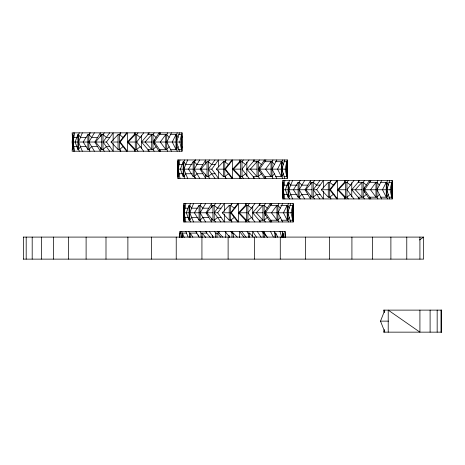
<?xml version="1.0" encoding="UTF-8"?>
<svg xmlns="http://www.w3.org/2000/svg" width="465" height="465" viewBox="0 0 465 465"><rect width="100%" height="100%" fill="white"/><g stroke="black" fill="none" stroke-linecap="round" stroke-linejoin="round"><path stroke-width="0.7" d="M72.569 144.005L72.139 151.212L182.257 151.212L181.716 142.028L182.257 132.851L72.139 132.851L72.569 140.064M177.868 171.114L177.444 178.322L287.556 178.322L287.015 169.144L287.556 159.96L177.444 159.96L177.868 167.173M181.815 132.851L181.815 151.212M183.838 213.447L183.338 221.968L293.45 221.968L292.909 212.784L293.45 203.606L183.338 203.606L183.838 212.133M282.836 191.063L282.377 198.933L392.489 198.933L391.949 189.749L392.489 180.571L282.377 180.571L282.836 188.435M287.12 159.96L287.12 178.322M293.014 203.606L293.014 221.968M392.047 180.571L392.047 198.933M77.248 146.632L73.819 146.632L72.732 149.468L72.145 142.028L72.732 134.594L73.819 137.437L77.248 137.437M182.553 173.741L179.118 173.741L178.037 176.578L177.45 169.144L178.037 161.704L179.118 164.552L182.547 164.552M181.769 148.114L182.251 142.028L181.769 135.943M188.441 217.388L185.012 217.388L183.931 220.224L183.344 212.784L183.931 205.35L185.012 208.198L187.755 208.198M287.48 194.353L284.051 194.353L282.97 197.183L282.377 189.749L282.97 182.315L284.051 185.157L287.48 185.157M287.126 174.549L287.55 169.144L287.126 163.732M293.072 217.521L293.444 212.784L293.072 208.053M392.111 194.48L392.483 189.749L392.111 185.018M72.412 137.437L72.616 135.303M177.711 164.552L177.851 163.128M181.984 146.632L181.716 149.468L178.06 149.468M183.605 208.198L183.878 205.35L183.878 220.224L183.605 217.388M282.644 185.157L282.918 182.315L282.918 188.395M287.289 173.741L287.015 176.578L284.045 176.578M293.183 217.388L292.909 220.224L289.939 220.224M392.222 194.353L391.949 197.183L388.978 197.183M73.29 132.851L72.964 134.594L73.29 151.212M74.667 151.212L72.964 142.028L74.667 132.851M178.589 159.96L178.264 161.704L178.589 178.322M179.967 178.322L178.264 169.144L179.967 159.96M184.483 203.606L184.157 205.35L184.483 221.968M185.861 221.968L184.157 212.784L185.861 203.606M283.522 180.571L283.197 182.315L283.522 198.933M284.9 198.933L283.197 189.749L284.9 180.571M177.177 132.851L176.659 134.594L176.659 149.468L177.177 151.212M179.391 132.851L176.659 142.028L179.391 151.212M282.482 159.96L281.959 161.704L281.959 176.578L282.482 178.322M284.696 159.96L281.959 169.144L284.696 178.322M288.376 203.606L287.852 205.35L287.852 220.224L288.376 221.968M290.59 203.606L287.852 212.784L290.59 221.968M387.409 180.571L386.892 182.315L386.892 197.183L387.409 198.933M389.629 180.571L386.892 189.749L389.629 198.933M384.386 329.557L383.462 332.15L441.75 332.15M86.13 137.437L80.445 137.437L78.556 134.594L77.893 134.594L75.115 142.028L77.893 149.468L78.556 149.468L80.451 146.632L86.13 146.632M184.611 176.578L183.198 176.578L180.42 169.144L183.198 161.704L183.855 161.704L185.744 164.552L192.138 164.552M197.323 208.198L191.638 208.198L189.749 205.35L189.092 205.35L186.314 212.784L189.092 220.224L189.749 220.224L191.644 217.388L198.038 217.388M297.071 185.157L290.677 185.157L288.788 182.315L288.131 182.315L285.353 189.749L288.131 197.183L288.788 197.183L290.683 194.353L297.077 194.353M384.84 332.15L380.515 321.135L384.84 310.12M79.271 132.851L78.556 134.594L78.556 149.468L79.271 151.212M82.34 151.212L78.556 142.028L82.34 132.851M89.338 134.815L90.152 132.851M184.576 159.96L183.855 161.704L183.855 176.578L184.576 178.322M187.639 178.322L183.855 169.144L187.639 159.96M194.911 161.274L195.451 159.96M190.47 203.606L189.749 205.35L189.749 220.224L190.47 221.968M193.533 221.968L189.749 212.784L193.533 203.606M289.503 180.571L288.788 182.315L288.788 197.183L289.503 198.933M292.572 198.933L288.788 189.749L292.572 180.571M178.031 146.632L176.659 149.468L170.289 149.468M283.33 173.741L281.959 176.578L275.606 176.578M289.224 217.388L287.852 220.224L281.482 220.224M388.263 194.353L386.892 197.183L380.521 197.183M160.646 132.851L154.299 142.028L160.646 151.212M167.644 132.851L166.761 134.594L166.761 149.468L167.644 151.212M171.422 132.851L166.761 142.028L171.422 151.212M265.945 159.96L259.598 169.144L265.945 178.322M272.949 159.96L272.06 161.704L272.06 176.578L272.949 178.322M276.721 159.96L272.06 169.144L276.721 178.322M271.839 203.606L265.492 212.784L271.839 221.968M278.843 203.606L277.954 205.35L277.954 220.224L278.843 221.968M282.615 203.606L277.954 212.784L282.615 221.968M370.878 180.571L364.531 189.749L370.878 198.933M377.882 180.571L376.993 182.315L376.993 197.183L377.882 198.933M381.655 180.571L376.993 189.749L381.655 198.933M89.948 151.212L88.902 149.468L88.902 134.594L89.948 132.851M94.395 151.212L88.902 142.028L94.395 132.851M88.902 142.028L94.843 142.028L100.335 132.851L100.335 136.379M195.248 178.322L194.207 176.578L194.207 161.704L195.248 159.96M199.7 178.322L194.207 169.144L199.7 159.96M194.207 169.144L200.148 169.144L205.64 159.96L205.64 164.197M201.142 221.968L200.101 220.224L200.101 205.35L201.142 203.606M205.594 221.968L200.101 212.784L205.594 203.606M200.101 212.784L206.042 212.784L211.534 203.606L211.534 207.843M300.181 198.933L299.14 197.183L299.14 182.315L300.181 180.571M304.633 198.933L299.14 189.749L304.633 180.571M299.14 189.749L305.081 189.749L310.568 180.571L310.568 184.099M89.274 134.594L87.885 134.594L83.189 142.028L87.885 149.468L89.274 149.468M194.579 161.704L193.184 161.704L188.488 169.144L193.184 176.578L194.579 176.578M200.473 205.35L199.078 205.35L194.382 212.784L199.078 220.224L200.473 220.224M299.507 182.315L298.117 182.315L293.421 189.749L298.117 197.183L299.507 197.183M149.335 132.851L141.523 142.028L149.335 151.212M154.153 132.851L152.991 134.594L152.991 149.468L154.153 151.212M159.123 132.851L152.991 142.028L159.123 151.212M254.634 159.96L246.828 169.144L254.634 178.322M259.458 159.96L258.29 161.704L258.29 176.578L259.458 178.322M264.422 159.96L258.29 169.144L264.422 178.322M260.528 203.606L252.716 212.784L260.528 221.968M265.352 203.606L264.184 205.35L264.184 220.224L265.352 221.968M270.316 203.606L264.184 212.784L270.316 221.968M359.567 180.571L351.755 189.749L359.567 198.933M364.391 180.571L363.223 182.315L363.223 197.183L364.391 198.933M369.355 180.571L363.223 189.749L369.355 198.933M183.855 176.578L185.75 173.741L192.144 173.741M104.27 151.212L103.003 149.468L103.003 134.594L104.27 132.851M109.67 151.212L103.003 142.028L109.67 132.851M103.003 142.028L106.491 142.028L113.152 132.851L113.152 140.616M209.57 178.322L208.308 176.578L208.308 161.704L209.57 159.96M214.97 178.322L208.308 169.144L214.97 159.96M208.308 169.144L211.79 169.144L218.457 159.96L218.457 167.022M215.464 221.968L214.202 220.224L214.202 205.35L215.464 203.606M220.863 221.968L214.202 212.784L220.863 203.606M214.202 212.784L217.684 212.784L224.351 203.606L224.351 211.372M314.503 198.933L313.236 197.183L313.236 182.315L314.503 180.571M319.903 198.933L313.236 189.749L319.903 180.571M313.236 189.749L316.723 189.749L323.39 180.571L323.39 188.337M135.856 132.851L127.346 142.028L135.856 151.212M138.029 132.851L136.698 134.594L136.698 149.468L138.029 151.212M143.697 132.851L136.698 142.028L143.697 151.212M241.155 159.96L232.645 169.144L241.155 178.322M243.329 159.96L241.998 161.704L241.998 176.578L243.329 178.322M248.996 159.96L241.998 169.144L248.996 178.322M247.049 203.606L238.539 212.784L247.049 221.968M249.223 203.606L247.892 205.35L247.892 220.224L249.223 221.968M254.89 203.606L247.892 212.784L254.89 221.968M346.088 180.571L337.578 189.749L346.088 198.933M348.262 180.571L346.931 182.315L346.931 197.183L348.262 198.933M353.929 180.571L346.931 189.749L353.929 198.933M120.836 151.212L119.47 149.468L119.47 134.594L120.836 132.851M126.654 151.212L119.47 142.028L126.654 132.851M120.162 142.028L127.346 132.851L127.346 151.212L120.162 142.028L119.47 142.028M226.141 178.322L224.775 176.578L224.775 161.704L226.141 159.96M231.959 178.322L224.775 169.144L231.959 159.96M225.467 169.144L232.645 159.96L232.645 178.322L225.467 169.144L224.775 169.144M232.035 203.606L230.669 205.35L230.669 220.224L232.035 221.968M237.848 221.968L230.669 212.784L237.848 203.606M231.361 212.784L238.539 203.606L238.539 221.968L231.361 212.784L230.669 212.784M331.068 180.571L329.708 182.315L329.708 197.183L331.068 198.933M336.887 198.933L329.708 189.749L336.887 180.571M330.394 189.749L337.578 180.571L337.578 198.933L330.394 189.749L329.708 189.749M169.097 146.632L166.761 149.468L159.762 149.468L159.762 151.212M274.397 173.741L272.06 176.578L265.062 176.578L265.062 178.322M280.29 217.388L277.954 220.224L270.956 220.224L270.956 221.968M379.33 194.353L376.993 197.183L369.995 197.183L369.995 198.933M103.765 149.468L101.719 149.468L95.563 142.028L101.719 134.594L103.765 134.594M209.064 176.578L207.018 176.578L200.868 169.144L207.018 161.704L208.384 161.704M214.278 220.224L212.912 220.224L206.762 212.784L212.912 205.35L214.278 205.35M313.317 197.183L311.951 197.183L305.796 189.749L311.951 182.315L313.317 182.315M123.766 146.632L123.074 146.632L119.47 149.468L118.052 149.468L111.042 142.028L118.052 134.594L120.162 134.594L120.162 132.851M225.467 176.578L223.351 176.578L216.341 169.144L223.351 161.704L225.467 161.704M231.361 220.224L229.245 220.224L222.235 212.784L229.245 205.35L230.669 205.35L234.261 208.198L234.947 208.198M333.998 194.353L333.306 194.353L329.708 197.183L328.284 197.183L321.274 189.749L328.284 182.315L329.708 182.315L333.295 185.157L333.986 185.157M88.902 149.468L91.657 146.632L97.598 146.632M194.207 176.578L196.962 173.741L202.897 173.741M200.101 220.224L202.856 217.388L208.791 217.388M299.14 197.183L301.89 194.353L307.83 194.353M156.066 146.632L152.991 149.468L148.172 149.468L148.172 151.212M261.365 173.741L258.29 176.578L253.472 176.578L253.472 178.322M267.259 217.388L264.184 220.224L259.365 220.224L259.365 221.968M366.298 194.353L363.223 197.183L358.405 197.183L358.405 198.933M103.003 149.468L106.346 146.632L109.833 146.632M208.308 176.578L211.645 173.741L215.132 173.741M214.202 220.224L217.539 217.388L221.026 217.388M313.236 197.183L316.578 194.353L320.065 194.353M140.203 146.632L136.698 149.468L134.525 149.468L134.525 151.212M245.508 173.741L241.998 176.578L239.824 176.578L239.824 178.322M251.402 217.388L247.892 220.224L245.718 220.224L245.718 221.968M350.441 194.353L346.931 197.183L344.757 197.183L344.757 198.933M224.775 176.578L228.373 173.741L229.065 173.741M230.669 220.224L234.267 217.388L234.959 217.388M419.488 239.952L423.65 237.092L423.65 259.127L23.25 259.127M170.289 134.594L176.659 134.594L178.025 137.437M178.746 134.594L181.716 134.594L181.984 137.437M97.592 137.437L91.652 137.437L88.902 134.594M109.821 137.437L106.334 137.437L103.003 134.594M123.754 137.437L123.062 137.437L119.47 134.594M72.145 142.028L72.732 142.028M72.964 142.028L77.893 142.028M78.556 142.028L87.885 142.028M95.563 142.028L101.719 142.028M111.042 142.028L118.052 142.028M127.346 142.028L135.274 142.028M141.523 142.028L151.712 142.028M154.299 142.028L165.743 142.028M166.563 142.028L176.008 142.028M176.398 142.028L181.495 142.028M275.588 161.704L281.959 161.704L283.325 164.552M284.045 161.704L287.015 161.704L287.289 164.552M202.891 164.552L196.951 164.552L194.207 161.704M215.126 164.552L211.639 164.552L208.308 161.704M229.059 164.552L228.367 164.552L224.775 161.704M177.45 169.144L178.037 169.144M178.264 169.144L180.321 169.144M180.42 169.144L183.198 169.144M183.855 169.144L193.184 169.144M200.868 169.144L207.018 169.144M216.341 169.144L223.351 169.144M232.645 169.144L240.574 169.144M246.828 169.144L257.011 169.144M259.598 169.144L271.048 169.144M271.862 169.144L281.308 169.144M281.697 169.144L286.795 169.144M286.963 169.144L287.55 169.144M380.521 182.315L386.892 182.315L388.258 185.157M388.978 182.315L391.949 182.315L392.216 185.157M307.824 185.157L301.884 185.157L299.14 182.315M320.054 185.157L316.572 185.157L313.236 182.315M282.377 189.749L282.97 189.749M283.197 189.749L288.131 189.749M288.788 189.749L298.117 189.749M305.796 189.749L311.951 189.749M321.274 189.749L328.284 189.749M337.578 189.749L345.507 189.749M351.755 189.749L361.944 189.749M364.531 189.749L375.982 189.749M376.795 189.749L386.241 189.749M386.63 189.749L391.728 189.749M280.784 205.35L287.852 205.35L289.218 208.198M289.939 205.35L292.909 205.35L293.183 208.198M208.785 208.198L202.845 208.198L200.101 205.35M221.015 208.198L217.533 208.198L214.202 205.35M183.344 212.784L183.931 212.784M184.157 212.784L189.092 212.784M189.749 212.784L199.078 212.784M206.762 212.784L212.912 212.784M222.235 212.784L229.245 212.784M238.539 212.784L246.467 212.784M252.716 212.784L262.905 212.784M265.492 212.784L276.942 212.784M277.756 212.784L287.201 212.784M287.591 212.784L292.688 212.784M181.001 233.099L179.647 233.099L179.647 237.382M181.763 231.425L182.071 233.099L186.57 233.099M188.744 231.425L189.435 233.099L196.933 233.099L196.242 231.425M200.008 231.425L201.008 233.099L206.71 233.099L210.349 237.487M214.458 231.425L215.673 233.099L219.015 233.099L222.863 237.173M230.669 231.425L231.977 233.099L233.36 233.099L237.301 237.173M247.613 233.099L249.653 233.099L253.297 237.173M262.824 233.099L264.26 233.099L267.491 237.487M274.397 233.099L275.762 233.099L277.861 237.26M282.11 231.425L282.61 233.099L283.028 233.099L284.045 237.638M23.25 237.092L423.65 237.092M441.75 310.12L383.462 310.12L384.386 312.707M380.515 321.135L388.467 321.135M350.43 185.157L346.931 182.315L344.757 182.315L344.757 180.571M245.497 164.552L241.998 161.704L239.824 161.704L239.824 159.96M251.391 208.198L247.892 205.35L245.718 205.35L245.718 203.606M140.197 137.437L136.698 134.594L134.525 134.594L134.525 132.851M366.292 185.157L363.223 182.315L358.405 182.315L358.405 180.571M261.359 164.552L258.29 161.704L253.472 161.704L253.472 159.96M267.253 208.198L264.184 205.35L259.365 205.35L259.365 203.606M156.054 137.437L152.991 134.594L148.172 134.594L148.172 132.851M220.834 237.173L216.986 233.099L216.986 237.382M205.768 237.487L202.13 233.099L202.13 237.382M379.324 185.157L376.993 182.315L369.995 182.315L369.995 180.571M274.391 164.552L272.06 161.704L265.062 161.704L265.062 159.96M280.285 208.198L277.954 205.35L270.956 205.35L270.956 203.606M169.091 137.437L166.761 134.594L159.762 134.594L159.762 132.851M231.332 231.425L232.64 233.099L232.64 231.425M228.763 235.278L229.623 236.377M225.083 231.425L229.826 237.481M247.06 231.425L248.339 233.099L248.339 237.382M241.62 231.425L246.235 237.481M244.154 237.481L239.533 231.425L239.533 237.522M316.723 189.749L323.39 198.933L323.39 191.162M211.79 169.144L218.457 178.322L218.457 170.556M217.684 212.784L224.351 221.968L224.351 214.196M217.8 231.425L219.015 233.099L219.015 231.425M209.273 231.425L213.54 237.295M106.491 142.028L113.152 151.212L113.152 143.441M262.028 231.425L263.144 233.099L263.144 237.382M257.261 231.425L261.185 237.295M256.552 237.295L252.635 231.425L252.635 236.848M198.061 234.883L198.811 236.069M192.876 237.26L190.249 233.099L190.249 237.382M305.081 189.749L310.568 198.933L310.568 195.399M200.148 169.144L205.64 178.322L205.64 174.084M206.042 212.784L211.534 221.968L211.534 218.434M205.71 231.425L206.71 233.099L206.71 231.425M195.736 231.425L199.253 237.295M94.843 142.028L100.335 151.212L100.335 147.678M274.106 231.425L274.955 233.099L274.955 237.382M270.479 231.425L273.356 237.086M265.997 235.831L263.76 231.425L263.76 233.453M194.911 177.014L195.451 178.322M185.802 231.425L188.133 237.086M184.198 237.638L182.501 233.099L182.501 237.382M279.982 231.425L281.802 237.522M180.437 231.425L181.565 237.522M282.644 194.353L282.918 197.183L282.918 191.103M177.711 173.741L177.851 175.16M72.412 146.632L72.616 148.759M179.99 237.382L179.746 231.425L285.254 231.425L285.353 237.382M284.836 231.425L285.196 237.522M441.552 310.12L441.552 332.15M441.006 310.12L441.006 332.15M437.164 310.12L437.164 332.15M430.102 310.12L430.102 332.15M419.918 237.092L419.918 259.127M419.918 310.12L419.918 332.15L388.217 310.12L388.217 332.15M406.776 237.092L406.776 259.127M391.896 185.018L391.896 186.372M391.896 192.452L391.896 194.48M390.891 237.092L390.891 259.127M372.506 237.092L372.506 259.127M364.531 186.924L364.531 192.574M351.918 237.092L351.918 259.127M351.755 182.687L351.755 196.811M330.394 180.571L330.394 181.734M330.394 197.765L330.394 198.933M329.441 237.092L329.441 259.127M328.284 182.315L328.284 197.183M311.951 182.315L311.951 197.183M305.435 237.092L305.435 259.127M298.117 182.315L298.117 197.183M288.131 182.315L288.131 197.183M282.97 182.315L282.97 197.183M283.028 233.099L283.028 237.382M282.61 233.099L282.61 237.382M280.279 237.092L280.279 259.127M275.762 233.099L275.762 237.382M265.492 210.668L265.492 215.609M264.26 233.099L264.26 237.382M259.598 167.022L259.598 171.26M254.372 237.092L254.372 259.127M252.716 206.431L252.716 219.143M249.653 233.099L249.653 237.382M246.828 162.082L246.828 176.206M233.36 233.099L233.36 237.382M231.977 233.099L231.977 237.382M231.361 203.606L231.361 204.769M231.361 220.805L231.361 221.968M229.245 205.35L229.245 220.224M228.117 237.092L228.117 259.127M225.746 231.425L225.746 237.522M225.467 159.96L225.467 161.123M225.467 177.159L225.467 178.322M223.351 161.704L223.351 176.578M215.673 233.099L215.673 237.382M212.912 205.35L212.912 220.224M212.621 235.488L212.621 237.522M207.018 161.704L207.018 176.578M201.932 237.092L201.932 259.127M201.008 233.099L201.008 237.382M199.078 205.35L199.078 220.224M193.184 161.704L193.184 176.578M189.435 233.099L189.435 237.382M189.092 205.35L189.092 220.224M183.198 161.704L183.198 176.578M182.071 233.099L182.071 237.382M181.664 135.943L181.664 140M181.664 144.057L181.664 148.114M178.037 161.704L178.037 176.578M176.229 237.092L176.229 259.127M154.299 139.204L154.299 144.853M151.416 237.092L151.416 259.127M141.523 135.675L141.523 148.387M127.881 237.092L127.881 259.127M120.162 149.468L120.162 151.212M118.052 134.594L118.052 149.468M105.997 237.092L105.997 259.127M101.719 134.594L101.719 149.468M87.885 134.594L87.885 149.468M86.106 237.092L86.106 259.127M77.893 134.594L77.893 149.468M72.732 134.594L72.732 149.468M72.685 135.269L72.685 140M72.685 144.057L72.685 148.788M68.524 237.092L68.524 259.127M53.527 237.092L53.527 259.127M41.35 237.092L41.35 259.127M32.19 237.092L32.19 259.127M26.191 237.092L26.191 259.127M23.448 237.092L23.448 259.127M181.495 134.594L179.833 142.028L181.495 149.468L181.495 134.594M286.795 161.704L285.138 169.144L286.795 176.578L286.795 161.704M292.688 205.35L291.032 212.784L292.688 220.224L292.688 205.35M391.728 182.315L390.065 189.749L391.728 197.183L391.728 182.315M176.008 134.594L172.265 142.028L176.008 149.468L176.008 134.594M281.308 161.704L277.564 169.144L281.308 176.578L281.308 161.704M287.201 205.35L283.458 212.784L287.201 220.224L287.201 205.35M386.241 182.315L382.497 189.749L386.241 197.183L386.241 182.315M165.743 134.594L160.286 142.028L165.743 149.468L165.743 134.594M271.048 161.704L265.585 169.144L271.048 176.578L271.048 161.704M276.942 205.35L271.479 212.784L276.942 220.224L276.942 205.35M375.982 182.315L370.518 189.749L375.982 197.183L375.982 182.315M151.712 134.594L145.063 142.028L151.712 149.468L151.712 134.594M257.011 161.704L250.368 169.144L257.011 176.578L257.011 161.704M262.905 205.35L256.262 212.784L262.905 220.224L262.905 205.35M361.944 182.315L355.295 189.749L361.944 197.183L361.944 182.315M135.274 134.594L128.096 142.028L135.274 149.468L135.274 134.594M240.574 161.704L233.395 169.144L240.574 176.578L240.574 161.704M246.467 205.35L239.289 212.784L246.467 220.224L246.467 205.35M345.507 182.315L338.328 189.749L345.507 197.183L345.507 182.315"/></g></svg>
